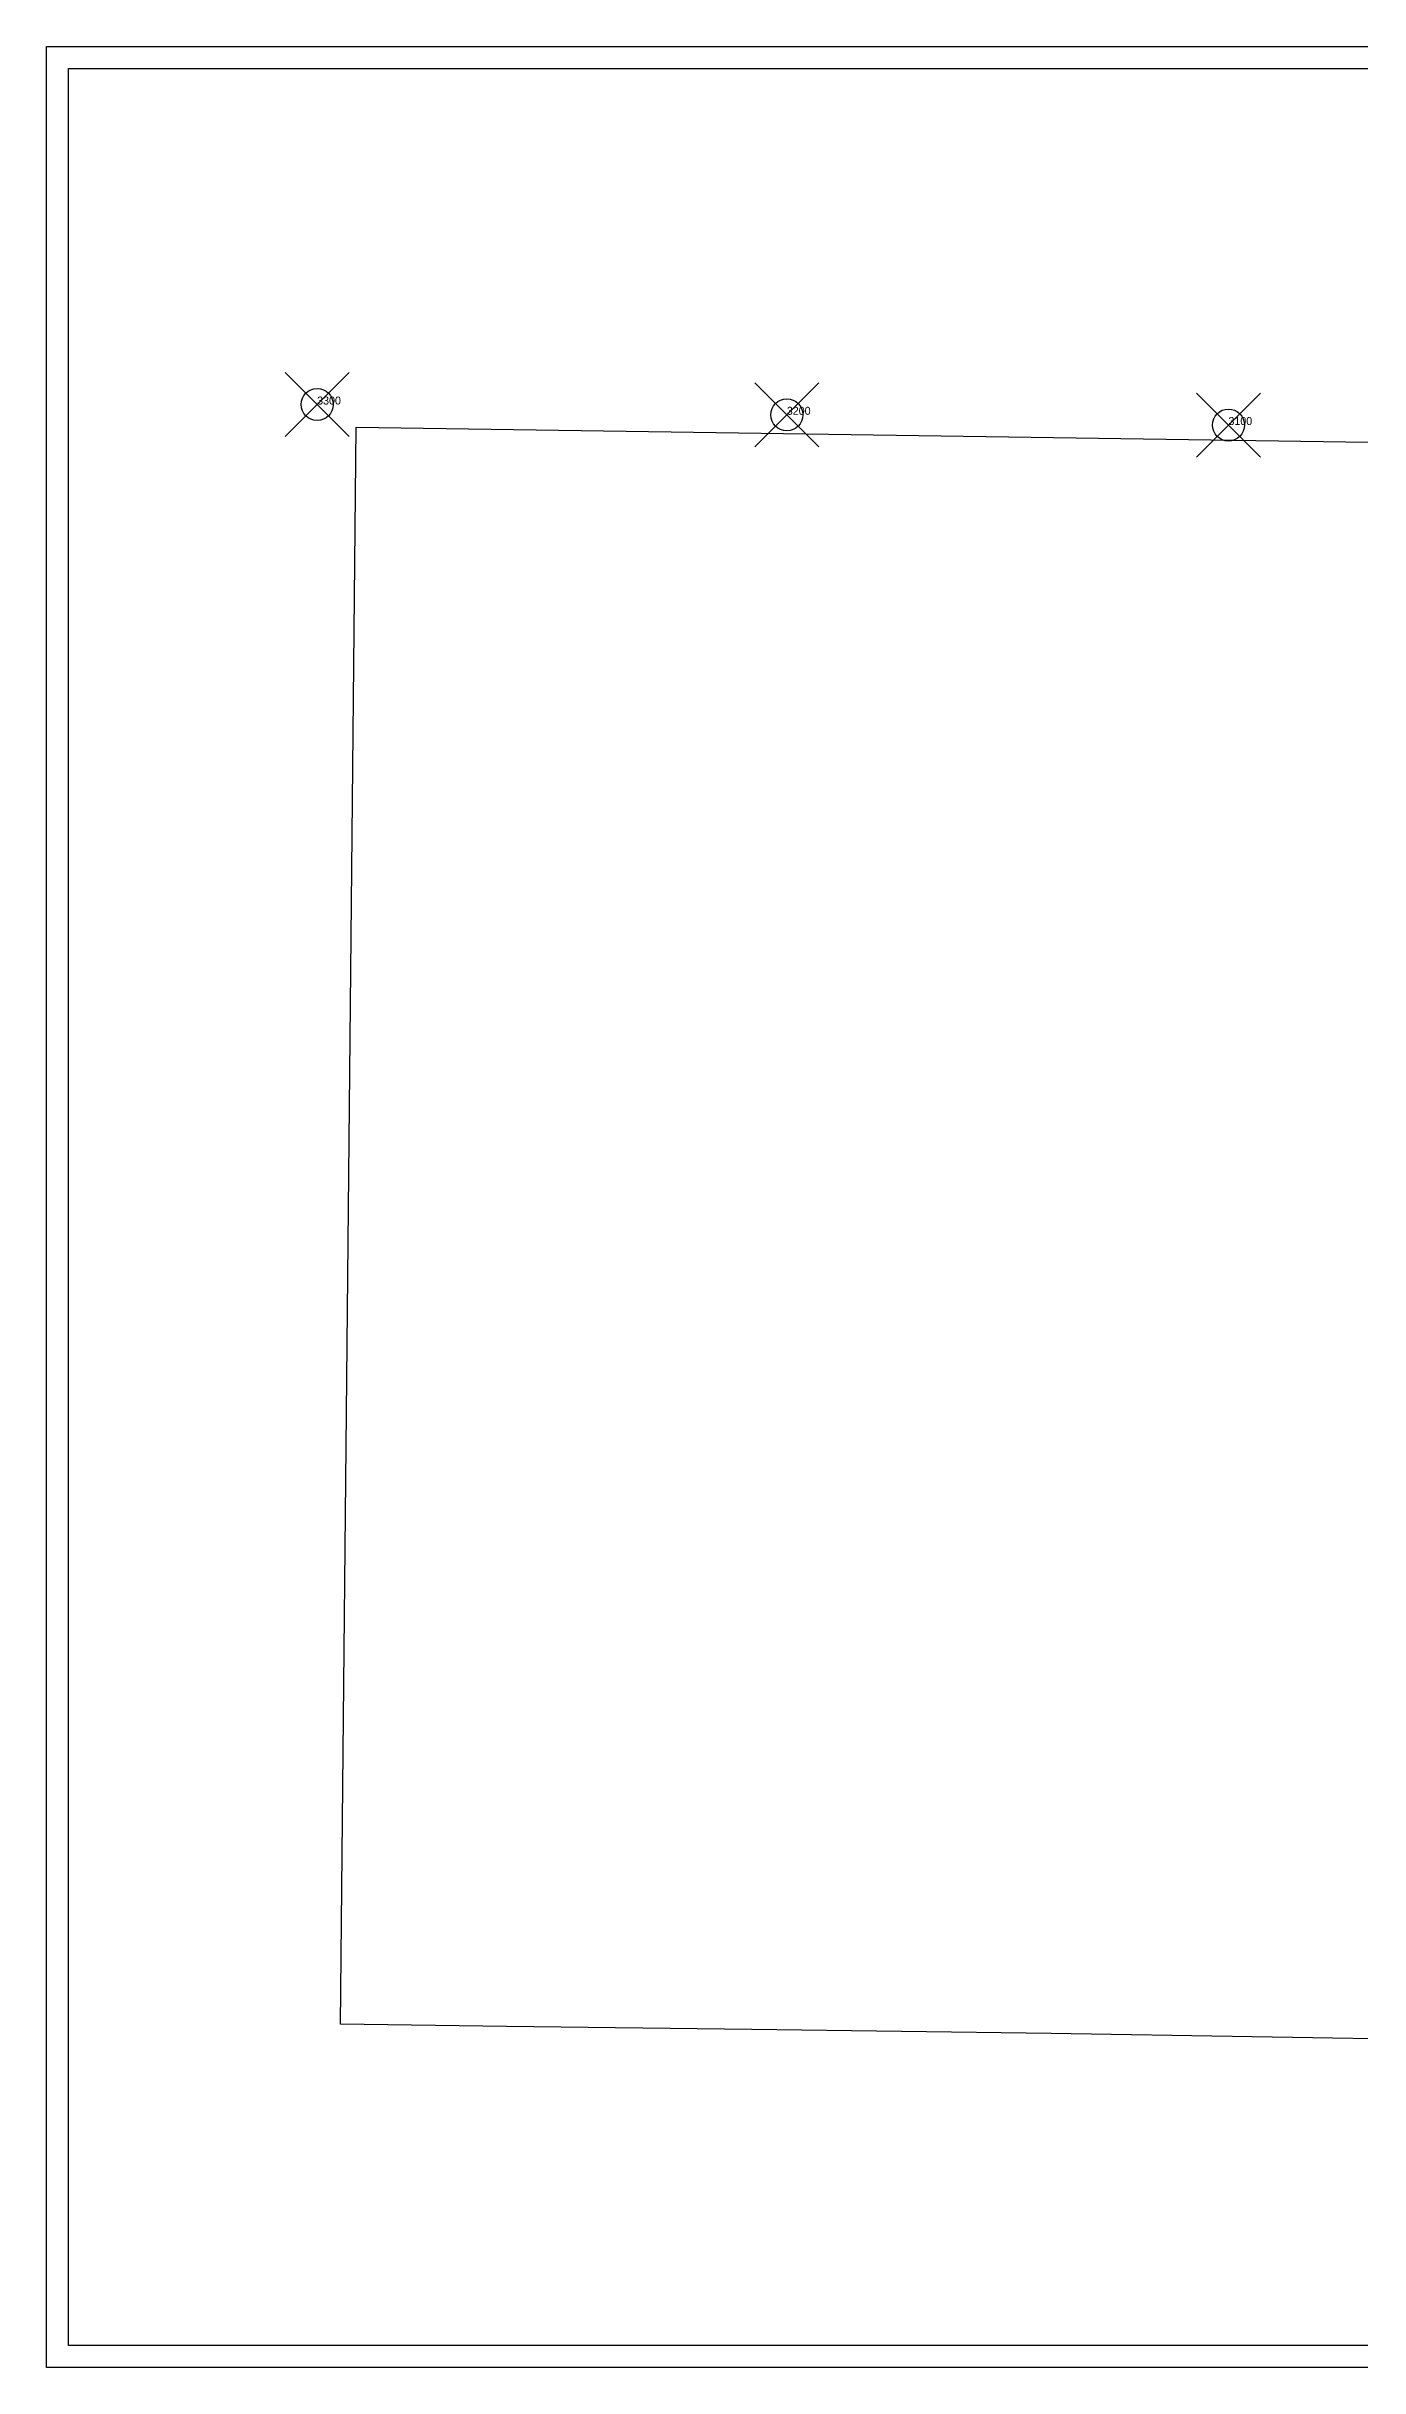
# Model space of a CAD drawing. Header units: millimetres. Extents: x -7 to 1290, y -7 to 718.
# Drawn here: x -7 to 403, y -7 to 718 of the extents above; entities that cross this region are included whole.
import ezdxf

# ---------------------------------------------------------------- set-up
doc = ezdxf.new("R2010")
doc.units = ezdxf.units.MM
doc.header["$PDMODE"] = 35
doc.header["$PDSIZE"] = 10
for name, color, linetype in [('Image', 7, 'Continuous'), ('Legend', 250, 'Continuous'), ('Line_Marking_Adusting_Sheet', 1, 'Continuous'), ('Text_Gird_No', 1, 'Continuous')]:
    doc.layers.add(name, color=color, linetype=linetype)
doc.styles.get("Standard").update_dxf_attribs({"font": 'Sakal Marathi_N_Ship.TTF'})
picture_1 = doc.add_image_def('image1.jpg', size_in_pixel=(14558, 11204))

msp = doc.modelspace()

# ---------------------------------------------------------------- linework, layer by layer
at = {"layer": 'Legend'}
msp.add_lwpolyline([(-6.9, 718.36), (1069.9, 718.36), (1069.9, -6.9), (-6.9, -6.9)], close=True, dxfattribs=at)
at = {"layer": 'Legend', "lineweight": 30}
msp.add_lwpolyline([(946.73, 0), (0, 0), (0, 711.46), (946.73, 711.46), (1063, 711.46), (1063, 667.37), (1063, 631.47), (1063, 613.72), (1063, 606.19), (1063, 593.88), (1063, 139.56), (1063, 77.59), (1063, 35.96), (1063, 0)], close=True, dxfattribs=at)
at = {"layer": 'Line_Marking_Adusting_Sheet'}
msp.add_lwpolyline([(89.84, 599.43), (785.72, 589.09), (779.97, 92.07), (740.84, 91.65), (728.89, 91.75), (723.88, 92.07), (717.29, 92.52), (682.9, 93.32), (432.67, 95.45), (307.1, 97.51), (213.56, 98.73), (136.9, 99.68), (84.96, 100.39), (89.84, 599.43)], dxfattribs=at)
at = {"layer": 'Text_Gird_No'}
for p in [(77.69, 606.46), (224.45, 603.25), (362.44, 600.06)]:
    msp.add_point(p, dxfattribs=at)

# ---------------------------------------------------------------- texts
for s, p in [('3300', (77.69, 606.46)), ('3200', (224.45, 603.25)), ('3100', (362.44, 600.06))]:
    msp.add_text(s, height=2.5, dxfattribs=at).set_placement(p)

# ---------------------------------------------------------------- pictures from other files: only their frames are drawn
at = {"layer": 'Image'}
image = msp.add_image(picture_1, insert=(0, 0), size_in_units=(924.43, 711.46), dxfattribs=at)
image.dxf.flags = 7

doc.saveas('drawing.dxf')
